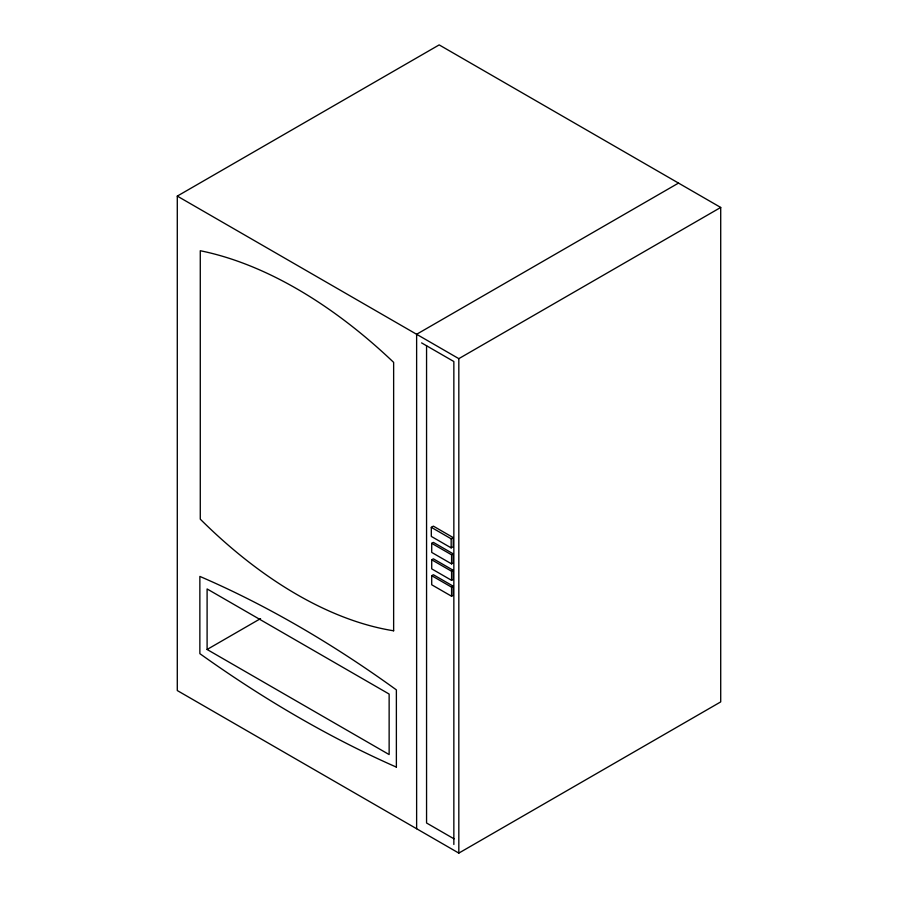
<?xml version="1.0" encoding="UTF-8"?>
<svg xmlns="http://www.w3.org/2000/svg" width="898" height="898" viewBox="0 0 898 898"><rect width="100%" height="100%" fill="white"/><g stroke="black" fill="none" stroke-linecap="round" stroke-linejoin="round"><path stroke-width="1.35" d="M177.288 196.101L439.178 44.9L720.712 207.449L720.712 701.899L458.822 853.1L177.288 690.551L177.288 196.101L458.822 358.65L720.712 207.449M678.518 183.08L416.627 334.281L416.627 828.731M207.101 649.479L389.137 754.567L389.137 694.053L207.101 588.953L207.101 649.479L260.555 618.61M431.309 527.339L433.375 526.138L453.232 537.61L453.232 546.68L451.166 547.881L431.309 536.409L431.309 527.339L451.166 538.8L453.232 537.61M431.714 543.335L433.375 542.381L453.232 553.853L453.232 562.923L451.582 563.877L431.714 552.416L431.714 543.335L451.582 554.807L453.232 553.853M431.714 559.791L433.375 558.837L453.232 570.297L453.232 579.378L451.582 580.332L431.714 568.861L431.714 559.791L451.582 571.251L453.232 570.297M431.714 575.697L433.375 574.742L453.232 586.203L453.232 595.284L451.582 596.238L431.714 584.778L431.714 575.697L451.582 587.157L453.232 586.203M421.6 342.901L453.849 361.524L453.849 844.49M454.04 838.855L426.561 822.995L426.561 345.629M458.822 358.65L458.822 853.1M451.582 554.807L451.582 563.877M451.582 571.251L451.582 580.332M451.582 587.157L451.582 596.238M451.166 538.8L451.166 547.881M396.377 767.116L396.377 689.877A1104.495 637.681 60 0 0 199.861 576.415L199.861 653.654A1180.365 681.481 60 0 0 396.377 767.116M393.638 630.789L393.638 362.365A442.602 255.537 60 0 0 200.276 250.733L200.276 519.156A401.653 231.897 60 0 0 393.638 630.789"/></g></svg>
